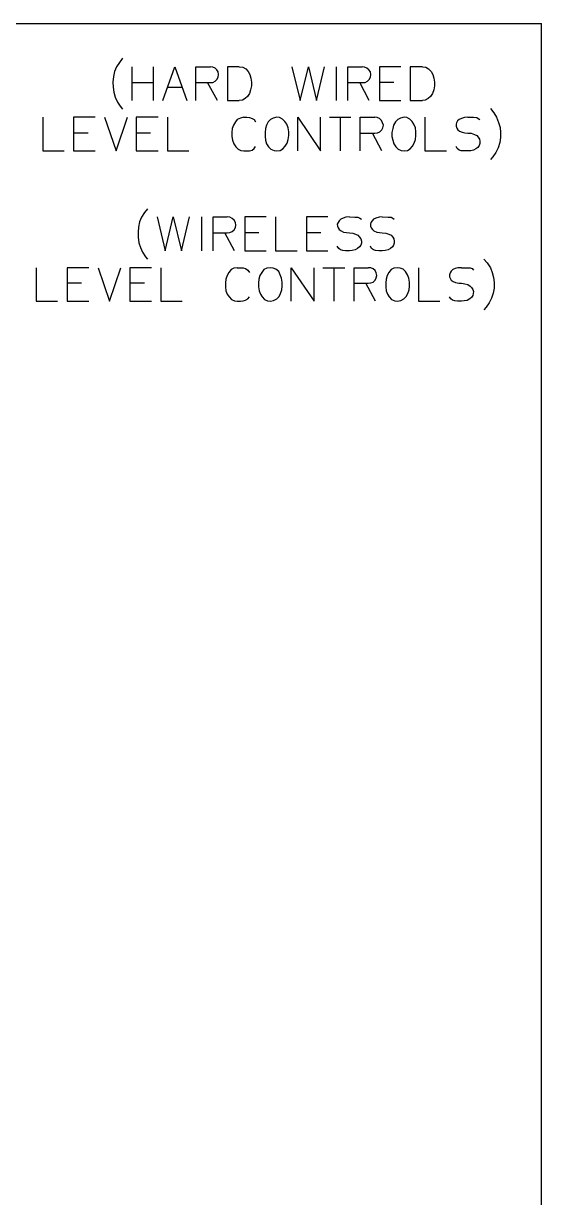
# Model space of a CAD drawing. Header units: inches. Extents: x -1698 to -1559, y -917 to -744.
# Drawn here: x -1577.14 to -1559.18, y -784.58 to -743.9 of the extents above; entities that cross this region are included whole.
import ezdxf

# ---------------------------------------------------------------- set-up
doc = ezdxf.new("R2010")
doc.units = ezdxf.units.IN
doc.layers.add('DH152', color=7, linetype='CONTINUOUS')

msp = doc.modelspace()

# ---------------------------------------------------------------- linework, layer by layer
at = {"layer": 'DH152', "color": 7}
for points in [[(-1692.20639, -743.89502), (-1559.18107, -743.89502)], [(-1559.18107, -916.86178), (-1559.18107, -743.89502)], [(-1573.70893, -745.10003), (-1573.81724, -745.24897), (-1573.91202, -745.3979), (-1573.97972, -745.56037), (-1574.02033, -745.73639), (-1574.04741, -745.92594), (-1574.03387, -746.10195), (-1574.00679, -746.27797), (-1573.96618, -746.45398), (-1573.88494, -746.61645), (-1573.79016, -746.76539), (-1573.70893, -746.86016)], [(-1573.38398, -745.3979), (-1573.38398, -746.5623)], [(-1572.63931, -745.3979), (-1572.63931, -746.5623)], [(-1572.31436, -746.5623), (-1571.89464, -745.3979), (-1571.47491, -746.5623)], [(-1571.16351, -746.5623), (-1571.16351, -745.3979), (-1570.66254, -745.3979)], [(-1570.37822, -745.66869), (-1570.39176, -745.57391), (-1570.43237, -745.50622), (-1570.50007, -745.43852), (-1570.58131, -745.41144), (-1570.66254, -745.3979)], [(-1570.66254, -745.93948), (-1570.58131, -745.93948), (-1570.50007, -745.89886), (-1570.43237, -745.83116), (-1570.39176, -745.74993), (-1570.37822, -745.66869)], [(-1569.66062, -745.3979), (-1570.06681, -745.3979), (-1570.06681, -746.5623), (-1569.66062, -746.5623)], [(-1569.66062, -745.3979), (-1569.53877, -745.41144), (-1569.43045, -745.4656), (-1569.34922, -745.56037), (-1569.29506, -745.66869), (-1569.25444, -745.79055), (-1569.2409, -745.92594), (-1569.2409, -746.06133), (-1569.26798, -746.19673), (-1569.3086, -746.31858), (-1569.37629, -746.4269), (-1569.45753, -746.4946), (-1569.55231, -746.54876), (-1569.66062, -746.5623)], [(-1567.8328, -745.3979), (-1567.54847, -746.5623), (-1567.26414, -745.3979), (-1566.97981, -746.5623), (-1566.70902, -745.3979)], [(-1566.30283, -745.3979), (-1566.30283, -746.5623)], [(-1565.89665, -746.5623), (-1565.89665, -745.3979), (-1565.39569, -745.3979)], [(-1565.09782, -745.66869), (-1565.11136, -745.57391), (-1565.16552, -745.50622), (-1565.23322, -745.43852), (-1565.31445, -745.41144), (-1565.39569, -745.3979)], [(-1565.39569, -745.93948), (-1565.30091, -745.93948), (-1565.21968, -745.89886), (-1565.15198, -745.83116), (-1565.11136, -745.74993), (-1565.09782, -745.66869)], [(-1564.05528, -745.3979), (-1564.79995, -745.3979), (-1564.79995, -746.5623), (-1564.05528, -746.5623)], [(-1563.31061, -745.3979), (-1563.73033, -745.3979), (-1563.73033, -746.5623), (-1563.31061, -746.5623)], [(-1563.31061, -745.3979), (-1563.18876, -745.41144), (-1563.09398, -745.4656), (-1563.01274, -745.56037), (-1562.94505, -745.66869), (-1562.91797, -745.79055), (-1562.89089, -745.92594), (-1562.89089, -746.06133), (-1562.91797, -746.19673), (-1562.95859, -746.31858), (-1563.02628, -746.4269), (-1563.10752, -746.4946), (-1563.21583, -746.54876), (-1563.31061, -746.5623)], [(-1573.38398, -745.93948), (-1572.63931, -745.93948)], [(-1572.13835, -746.10195), (-1571.63739, -746.10195)], [(-1571.16351, -745.93948), (-1570.66254, -745.93948)], [(-1570.41883, -746.5623), (-1570.75732, -745.93948)], [(-1565.89665, -745.93948), (-1565.39569, -745.93948)], [(-1565.15198, -746.5623), (-1565.47693, -745.93948)], [(-1564.29899, -745.93948), (-1564.79995, -745.93948)], [(-1560.95474, -746.84662), (-1560.83289, -746.99556), (-1560.73811, -747.14449), (-1560.67041, -747.32051), (-1560.61626, -747.49652), (-1560.60272, -747.67253), (-1560.60272, -747.84855), (-1560.6298, -748.02456), (-1560.68395, -748.20057), (-1560.76519, -748.36305), (-1560.87351, -748.51198), (-1560.95474, -748.60676)], [(-1576.47098, -747.14449), (-1576.47098, -748.30889), (-1575.72631, -748.30889)], [(-1574.65669, -747.14449), (-1575.40136, -747.14449), (-1575.40136, -748.30889), (-1574.65669, -748.30889)], [(-1574.33174, -747.14449), (-1573.92556, -748.30889), (-1573.53291, -747.14449)], [(-1572.47683, -747.14449), (-1573.23504, -747.14449), (-1573.23504, -748.30889), (-1572.47683, -748.30889)], [(-1572.15189, -747.14449), (-1572.15189, -748.30889), (-1571.40722, -748.30889)], [(-1569.49815, -747.14449), (-1569.62001, -747.17157), (-1569.72832, -747.22573), (-1569.79602, -747.30697), (-1569.86372, -747.41528), (-1569.90433, -747.53714), (-1569.91787, -747.67253), (-1569.91787, -747.80793), (-1569.89079, -747.94332), (-1569.85018, -748.06518), (-1569.78248, -748.17349), (-1569.70124, -748.25473), (-1569.60647, -748.29535), (-1569.49815, -748.30889)], [(-1569.49815, -747.14449), (-1569.40337, -747.14449), (-1569.3086, -747.15803), (-1569.21382, -747.18511), (-1569.14612, -747.22573), (-1569.09197, -747.30697)], [(-1567.6297, -748.30889), (-1567.6297, -747.14449), (-1566.84441, -748.30889), (-1566.84441, -747.14449)], [(-1566.53301, -747.14449), (-1565.78833, -747.14449)], [(-1566.16744, -747.14449), (-1566.16744, -748.30889)], [(-1565.46339, -748.30889), (-1565.46339, -747.14449), (-1564.96243, -747.14449)], [(-1564.66456, -747.41528), (-1564.69164, -747.33405), (-1564.73226, -747.25281), (-1564.79995, -747.18511), (-1564.88119, -747.15803), (-1564.96243, -747.14449)], [(-1563.22937, -747.14449), (-1563.22937, -748.30889), (-1562.47116, -748.30889)], [(-1561.74003, -747.14449), (-1561.84835, -747.15803), (-1561.95666, -747.18511), (-1562.0379, -747.22573), (-1562.09206, -747.26635), (-1562.13268, -747.33405), (-1562.14622, -747.3882), (-1562.14622, -747.4559), (-1562.11914, -747.5236), (-1562.07852, -747.57776), (-1562.02436, -747.63191), (-1561.92959, -747.65899), (-1561.83481, -747.68607), (-1561.74003, -747.69961)], [(-1561.74003, -747.14449), (-1561.53694, -747.14449), (-1561.42862, -747.15803), (-1561.37447, -747.18511), (-1561.32031, -747.22573)], [(-1574.9004, -747.69961), (-1575.40136, -747.69961)], [(-1572.73408, -747.69961), (-1573.23504, -747.69961)], [(-1565.46339, -747.69961), (-1564.96243, -747.69961)], [(-1564.71872, -748.30889), (-1565.04366, -747.69961)], [(-1564.96243, -747.69961), (-1564.86765, -747.68607), (-1564.78641, -747.64545), (-1564.71872, -747.57776), (-1564.6781, -747.51006), (-1564.66456, -747.41528)], [(-1561.74003, -747.69961), (-1561.61818, -747.69961), (-1561.50986, -747.74023), (-1561.42862, -747.78085), (-1561.37447, -747.83501), (-1561.33385, -747.9027), (-1561.32031, -747.9704), (-1561.32031, -748.05164), (-1561.34739, -748.11933), (-1561.38801, -748.18703), (-1561.4557, -748.24119), (-1561.53694, -748.28181), (-1561.63172, -748.30889), (-1561.74003, -748.30889)], [(-1569.49815, -748.30889), (-1569.40337, -748.30889), (-1569.3086, -748.30889), (-1569.21382, -748.28181), (-1569.14612, -748.22765), (-1569.09197, -748.15995)], [(-1561.74003, -748.30889), (-1561.86189, -748.30889), (-1561.9702, -748.30889), (-1562.0379, -748.28181), (-1562.1056, -748.22765), (-1562.14622, -748.15995)], [(-1572.8424, -750.31273), (-1572.95072, -750.44812), (-1573.04549, -750.6106), (-1573.11319, -750.77307), (-1573.15381, -750.94908), (-1573.16735, -751.1251), (-1573.16735, -751.30111), (-1573.14027, -751.49066), (-1573.08611, -751.65314), (-1573.01841, -751.81561), (-1572.9101, -751.97808), (-1572.8424, -752.05932)], [(-1572.50391, -750.59706), (-1572.23312, -751.77499), (-1571.94879, -750.59706), (-1571.66447, -751.77499), (-1571.38014, -750.59706)], [(-1570.97395, -750.59706), (-1570.97395, -751.77499)], [(-1570.56777, -751.77499), (-1570.56777, -750.59706), (-1570.08035, -750.59706)], [(-1569.78248, -750.88139), (-1569.79602, -750.78661), (-1569.83664, -750.70537), (-1569.90433, -750.65122), (-1569.98557, -750.6106), (-1570.08035, -750.59706)], [(-1570.08035, -751.15218), (-1569.98557, -751.13864), (-1569.90433, -751.09802), (-1569.83664, -751.04386), (-1569.79602, -750.96262), (-1569.78248, -750.88139)], [(-1568.7264, -750.59706), (-1569.47107, -750.59706), (-1569.47107, -751.77499), (-1568.7264, -751.77499)], [(-1568.40145, -750.59706), (-1568.40145, -751.77499), (-1567.65678, -751.77499)], [(-1566.58716, -750.59706), (-1567.33183, -750.59706), (-1567.33183, -751.77499), (-1566.58716, -751.77499)], [(-1565.84249, -750.59706), (-1565.96435, -750.6106), (-1566.05912, -750.63768), (-1566.14036, -750.67829), (-1566.19452, -750.73245), (-1566.23514, -750.78661), (-1566.26222, -750.85431), (-1566.24868, -750.92201), (-1566.23514, -750.97616), (-1566.19452, -751.03032), (-1566.12682, -751.08448), (-1566.04558, -751.1251), (-1565.93727, -751.13864), (-1565.84249, -751.15218)], [(-1565.84249, -750.59706), (-1565.65294, -750.6106), (-1565.54462, -750.6106), (-1565.47693, -750.63768), (-1565.42277, -750.67829)], [(-1564.70518, -750.59706), (-1564.81349, -750.6106), (-1564.92181, -750.63768), (-1565.00305, -750.67829), (-1565.0572, -750.73245), (-1565.09782, -750.78661), (-1565.11136, -750.85431), (-1565.11136, -750.92201), (-1565.08428, -750.97616), (-1565.04366, -751.03032), (-1564.98951, -751.08448), (-1564.89473, -751.1251), (-1564.79995, -751.13864), (-1564.70518, -751.15218)], [(-1564.70518, -750.59706), (-1564.50208, -750.6106), (-1564.39377, -750.6106), (-1564.33961, -750.63768), (-1564.28545, -750.67829)], [(-1570.56777, -751.15218), (-1570.08035, -751.15218)], [(-1569.8231, -751.77499), (-1570.16158, -751.15218)], [(-1568.98365, -751.15218), (-1569.47107, -751.15218)], [(-1566.83087, -751.15218), (-1567.33183, -751.15218)], [(-1565.84249, -751.15218), (-1565.72064, -751.16572), (-1565.62586, -751.19279), (-1565.54462, -751.23341), (-1565.49047, -751.30111), (-1565.44985, -751.35527), (-1565.42277, -751.43651), (-1565.42277, -751.5042), (-1565.44985, -751.5719), (-1565.49047, -751.6396), (-1565.55816, -751.69376), (-1565.6394, -751.73437), (-1565.74772, -751.76145), (-1565.84249, -751.77499)], [(-1564.70518, -751.15218), (-1564.58332, -751.16572), (-1564.47501, -751.19279), (-1564.39377, -751.23341), (-1564.33961, -751.30111), (-1564.29899, -751.35527), (-1564.28545, -751.43651), (-1564.28545, -751.5042), (-1564.31253, -751.5719), (-1564.35315, -751.6396), (-1564.42085, -751.69376), (-1564.50208, -751.73437), (-1564.59686, -751.76145), (-1564.70518, -751.77499)], [(-1565.84249, -751.77499), (-1565.97789, -751.77499), (-1566.07266, -751.76145), (-1566.1539, -751.73437), (-1566.20806, -751.69376), (-1566.26222, -751.61252)], [(-1564.70518, -751.77499), (-1564.82703, -751.77499), (-1564.93535, -751.76145), (-1565.00305, -751.73437), (-1565.07074, -751.69376), (-1565.11136, -751.61252)], [(-1561.18491, -752.05932), (-1561.06306, -752.19472), (-1560.95474, -752.35719), (-1560.88705, -752.51966), (-1560.84643, -752.69568), (-1560.81935, -752.87169), (-1560.81935, -753.06124), (-1560.85997, -753.23726), (-1560.91412, -753.41327), (-1560.99536, -753.57574), (-1561.10368, -753.72468), (-1561.18491, -753.81945)], [(-1576.70115, -752.35719), (-1576.70115, -753.52158), (-1575.95648, -753.52158)], [(-1574.87332, -752.35719), (-1575.63153, -752.35719), (-1575.63153, -753.52158), (-1574.87332, -753.52158)], [(-1574.54837, -752.35719), (-1574.15573, -753.52158), (-1573.76308, -752.35719)], [(-1572.70701, -752.35719), (-1573.45168, -752.35719), (-1573.45168, -753.52158), (-1572.70701, -753.52158)], [(-1572.38206, -752.35719), (-1572.38206, -753.52158), (-1571.63739, -753.52158)], [(-1569.72832, -752.35719), (-1569.85018, -752.37073), (-1569.94495, -752.42489), (-1570.02619, -752.51966), (-1570.08035, -752.62798), (-1570.12097, -752.74983), (-1570.13451, -752.88523), (-1570.13451, -753.02062), (-1570.12097, -753.15602), (-1570.08035, -753.27787), (-1570.01265, -753.37265), (-1569.93141, -753.45389), (-1569.8231, -753.50804), (-1569.72832, -753.52158)], [(-1569.72832, -752.35719), (-1569.62001, -752.35719), (-1569.52523, -752.35719), (-1569.44399, -752.38427), (-1569.36276, -752.43843), (-1569.3086, -752.51966)], [(-1567.85987, -753.52158), (-1567.85987, -752.35719), (-1567.06105, -753.52158), (-1567.06105, -752.35719)], [(-1566.76318, -752.35719), (-1566.00497, -752.35719)], [(-1566.38407, -752.35719), (-1566.38407, -753.52158)], [(-1565.68002, -753.52158), (-1565.68002, -752.35719), (-1565.1926, -752.35719)], [(-1564.89473, -752.62798), (-1564.90827, -752.5332), (-1564.94889, -752.45197), (-1565.01658, -752.39781), (-1565.09782, -752.35719), (-1565.1926, -752.35719)], [(-1565.1926, -752.89877), (-1565.09782, -752.88523), (-1565.01658, -752.85815), (-1564.94889, -752.79045), (-1564.90827, -752.70922), (-1564.89473, -752.62798)], [(-1563.44601, -752.35719), (-1563.44601, -753.52158), (-1562.70134, -753.52158)], [(-1561.95666, -752.35719), (-1562.07852, -752.35719), (-1562.1733, -752.38427), (-1562.25453, -752.42489), (-1562.30869, -752.47904), (-1562.34931, -752.5332), (-1562.37639, -752.6009), (-1562.37639, -752.6686), (-1562.34931, -752.72276), (-1562.30869, -752.79045), (-1562.24099, -752.83107), (-1562.15976, -752.87169), (-1562.05144, -752.89877), (-1561.95666, -752.89877)], [(-1561.95666, -752.35719), (-1561.76711, -752.35719), (-1561.6588, -752.35719), (-1561.5911, -752.38427), (-1561.53694, -752.43843)], [(-1575.13057, -752.89877), (-1575.63153, -752.89877)], [(-1572.95072, -752.89877), (-1573.45168, -752.89877)], [(-1565.68002, -752.89877), (-1565.1926, -752.89877)], [(-1564.93535, -753.52158), (-1565.27383, -752.89877)], [(-1561.95666, -752.89877), (-1561.83481, -752.91231), (-1561.74003, -752.93939), (-1561.6588, -752.99354), (-1561.60464, -753.0477), (-1561.56402, -753.1154), (-1561.53694, -753.1831), (-1561.55048, -753.25079), (-1561.56402, -753.31849), (-1561.60464, -753.38619), (-1561.67234, -753.44035), (-1561.75357, -753.49451), (-1561.86189, -753.50804), (-1561.95666, -753.52158)], [(-1569.72832, -753.52158), (-1569.62001, -753.52158), (-1569.52523, -753.50804), (-1569.44399, -753.48097), (-1569.36276, -753.44035), (-1569.3086, -753.37265)], [(-1561.95666, -753.52158), (-1562.09206, -753.52158), (-1562.18684, -753.50804), (-1562.26807, -753.48097), (-1562.32223, -753.44035), (-1562.37639, -753.37265)]]:
    msp.add_lwpolyline(points, dxfattribs=at)
for points in [[(-1568.36083, -748.30889), (-1568.23898, -748.29535), (-1568.1442, -748.24119), (-1568.06297, -748.14641), (-1567.99527, -748.0381), (-1567.96819, -747.91624), (-1567.94111, -747.78085), (-1567.94111, -747.64545), (-1567.96819, -747.51006), (-1568.00881, -747.3882), (-1568.07651, -747.29343), (-1568.15774, -747.21219), (-1568.26606, -747.15803), (-1568.36083, -747.14449), (-1568.48269, -747.17157), (-1568.57747, -747.22573), (-1568.6587, -747.30697), (-1568.71286, -747.41528), (-1568.75348, -747.53714), (-1568.76702, -747.67253), (-1568.76702, -747.80793), (-1568.75348, -747.94332), (-1568.71286, -748.06518), (-1568.64516, -748.17349), (-1568.56393, -748.25473), (-1568.45561, -748.29535)], [(-1563.94697, -748.30889), (-1563.82511, -748.29535), (-1563.73033, -748.24119), (-1563.6491, -748.14641), (-1563.59494, -748.0381), (-1563.55432, -747.91624), (-1563.54078, -747.78085), (-1563.54078, -747.64545), (-1563.55432, -747.51006), (-1563.60848, -747.3882), (-1563.66264, -747.29343), (-1563.74387, -747.21219), (-1563.85219, -747.15803), (-1563.94697, -747.14449), (-1564.06882, -747.17157), (-1564.1636, -747.22573), (-1564.24483, -747.30697), (-1564.31253, -747.41528), (-1564.33961, -747.53714), (-1564.36669, -747.67253), (-1564.36669, -747.80793), (-1564.33961, -747.94332), (-1564.29899, -748.06518), (-1564.2313, -748.17349), (-1564.15006, -748.25473), (-1564.04174, -748.29535)], [(-1568.57747, -753.52158), (-1568.46915, -753.49451), (-1568.36083, -753.44035), (-1568.2796, -753.35911), (-1568.22544, -753.25079), (-1568.18482, -753.12894), (-1568.17128, -752.99354), (-1568.17128, -752.85815), (-1568.19836, -752.72276), (-1568.23898, -752.6009), (-1568.29314, -752.49258), (-1568.38791, -752.41135), (-1568.48269, -752.37073), (-1568.57747, -752.35719), (-1568.69932, -752.37073), (-1568.80764, -752.42489), (-1568.87533, -752.51966), (-1568.94303, -752.62798), (-1568.98365, -752.74983), (-1568.99719, -752.88523), (-1568.99719, -753.02062), (-1568.97011, -753.15602), (-1568.92949, -753.27787), (-1568.86179, -753.37265), (-1568.78056, -753.45389), (-1568.68578, -753.50804)], [(-1564.17714, -753.52158), (-1564.05528, -753.49451), (-1563.96051, -753.44035), (-1563.87927, -753.35911), (-1563.81157, -753.25079), (-1563.77095, -753.12894), (-1563.75741, -752.99354), (-1563.75741, -752.85815), (-1563.78449, -752.72276), (-1563.82511, -752.6009), (-1563.89281, -752.49258), (-1563.97405, -752.41135), (-1564.08236, -752.37073), (-1564.17714, -752.35719), (-1564.29899, -752.37073), (-1564.39377, -752.42489), (-1564.47501, -752.51966), (-1564.52916, -752.62798), (-1564.56978, -752.74983), (-1564.58332, -752.88523), (-1564.58332, -753.02062), (-1564.56978, -753.15602), (-1564.51562, -753.27787), (-1564.46147, -753.37265), (-1564.38023, -753.45389), (-1564.27191, -753.50804)]]:
    msp.add_lwpolyline(points, close=True, dxfattribs=at)

doc.saveas('drawing.dxf')
